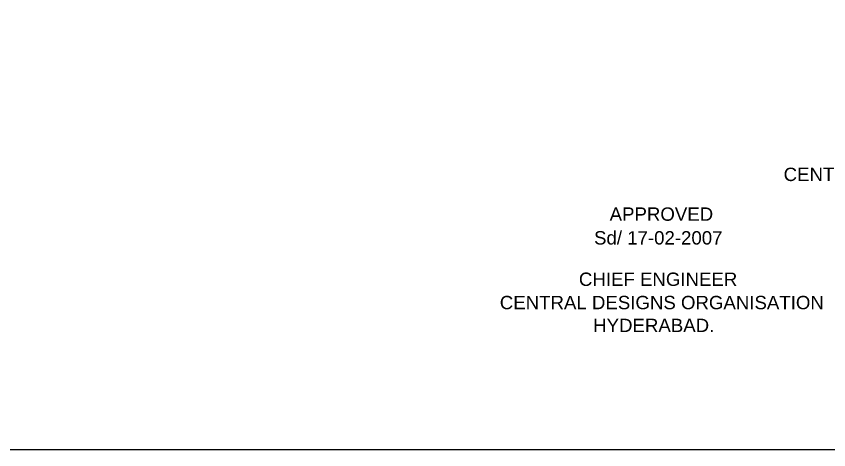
# Model space of a CAD drawing. Header units: millimetres. Extents: x 3893 to 82843, y 1293 to 64748.
# Drawn here: x 20975 to 53733, y 1293 to 18764 of the extents above; entities that cross this region are included whole.
import ezdxf

# ---------------------------------------------------------------- set-up
doc = ezdxf.new("R2010")
doc.units = ezdxf.units.MM
doc.header["$MEASUREMENT"] = 0
doc.layers.add('TEXT', color=7, linetype='Continuous')
doc.styles.get("Standard").update_dxf_attribs({"font": 'arial.ttf'})

msp = doc.modelspace()

# ---------------------------------------------------------------- linework, layer by layer
msp.add_lwpolyline([(82842.7, 1293.3), (3892.9, 1293.3), (3892.9, 64747.6), (82842.7, 64747.6)], close=True)

# ---------------------------------------------------------------- texts
at = {"layer": 'TEXT'}
for s, height, p in [('CENTRAL DESIGNS ORGANISATION', 537.824, (51914.2, 12123.4)), (' APPROVED', 537.82, (44689.4, 10521.8)), ('Sd/ 17-02-2007', 537.824, (44269.7, 9564.8)), ('CHIEF ENGINEER', 537.824, (43659.8, 7896.8)), ('CENTRAL DESIGNS ORGANISATION', 537.824, (40470, 6957)), ('HYDERABAD.', 537.82, (44234.9, 6036.8))]:
    msp.add_text(s, height=height, dxfattribs=at).set_placement(p)

doc.saveas('drawing.dxf')
